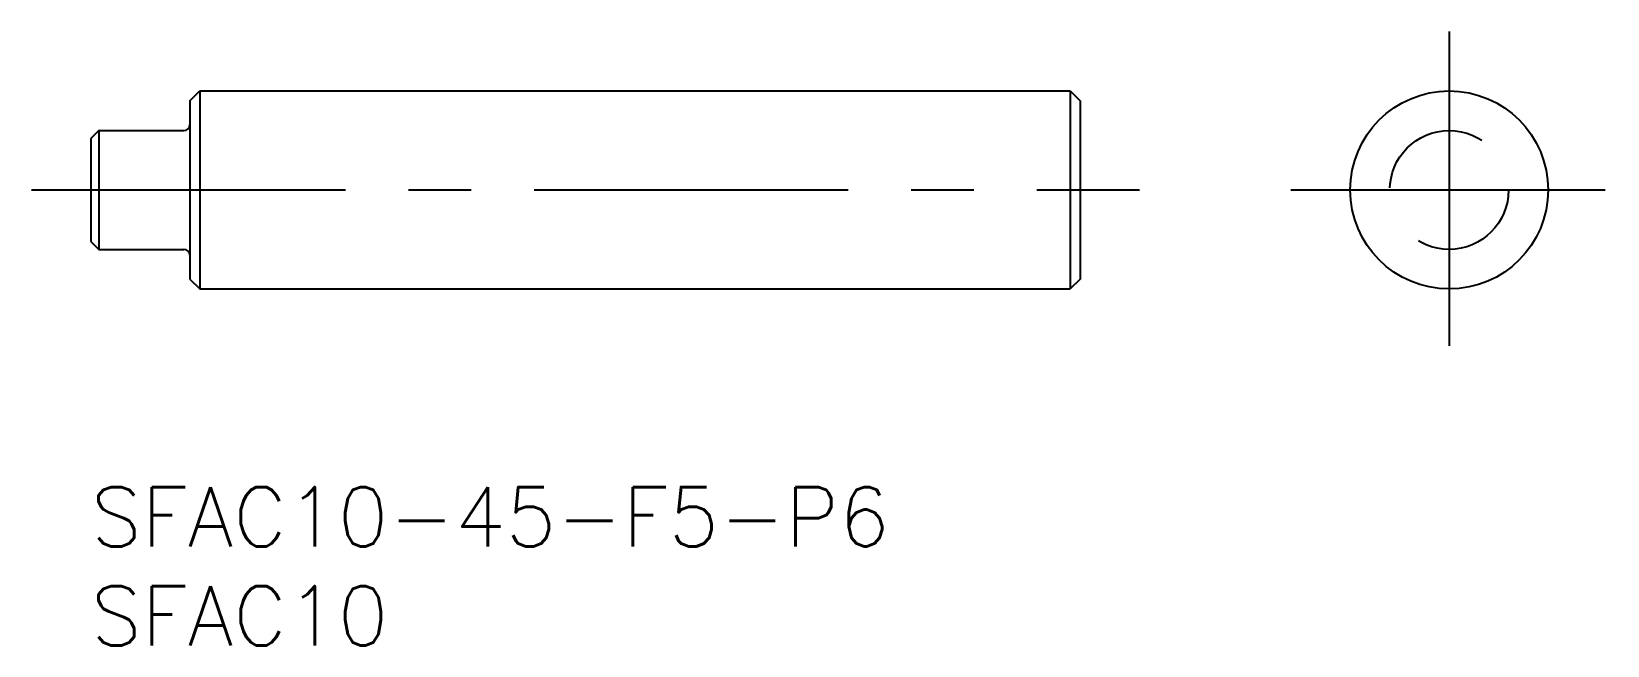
# Model space of a CAD drawing. Extents: x -3 to 76.6, y -8 to 23.
import ezdxf

# ---------------------------------------------------------------- set-up
doc = ezdxf.new("R2010")
doc.units = 0
doc.header["$LTSCALE"] = 0.5
doc.linetypes.add('CENTER', pattern=[50.8, 31.75, -6.35, 6.35, -6.35])
doc.linetypes.add('DASHED', pattern=[19.05, 12.7, -6.35])
for name, color, linetype in [('MSM_CENTER', 1, 'CENTER'), ('MSM_CONTINUOUS', 7, 'CONTINUOUS'), ('MSM_DASHED', 4, 'DASHED'), ('MSM_PART_NUMBER', 7, 'CONTINUOUS')]:
    doc.layers.add(name, color=color, linetype=linetype)
doc.styles.get("Standard").update_dxf_attribs({"font": 'txt.shx', "height": 3, "bigfont": 'bigfont.shx'})

# ---------------------------------------------------------------- blocks, each defined once
blk = doc.blocks.new('*U4')
at = {"layer": 'MSM_PART_NUMBER'}
blk.add_text('SFAC10-45-F5-P6', height=3, dxfattribs=at).set_placement((0, -3))
blk = doc.blocks.new('*U5')
at = {"layer": 'MSM_PART_NUMBER'}
blk.add_text('SFAC10', height=3, dxfattribs=at).set_placement((0, -8))

msp = doc.modelspace()

# ---------------------------------------------------------------- linework, layer by layer
at = {"layer": 'MSM_CENTER'}
for p, q in [((68.647, 23), (68.647, 7)), ((-3, 15), (53, 15)), ((60.647, 15), (76.647, 15))]:
    msp.add_line(p, q, dxfattribs=at)
at = {"layer": 'MSM_CONTINUOUS'}
for p, q in [((5, 19.5), (5.5, 20)), ((5.5, 20), (49.5, 20)), ((5.5, 20), (5.5, 10)), ((49.5, 20), (49.5, 10)), ((49.5, 20), (50, 19.5)), ((5, 19.5), (5, 10.5)), ((50, 19.5), (50, 10.5)), ((0.4, 18), (0, 17.6)), ((0, 17.6), (0, 12.4)), ((0.4, 18), (0.4, 12)), ((0.4, 18), (4.7, 18)), ((0, 12.4), (0.4, 12)), ((0.4, 12), (4.7, 12)), ((5, 10.5), (5.5, 10)), ((50, 10.5), (49.5, 10)), ((5.5, 10), (49.5, 10))]:
    msp.add_line(p, q, dxfattribs=at)
msp.add_circle((68.647, 15), 5, dxfattribs=at)
for centre, start, end in [((4.7, 18.3), 270, 0), ((4.7, 11.7), 0, 90)]:
    msp.add_arc(centre, 0.3, start, end, dxfattribs=at)
at = {"layer": 'MSM_DASHED'}
msp.add_circle((68.647, 15), 3, dxfattribs=at)

# ---------------------------------------------------------------- block references
at = {"layer": 'MSM_CONTINUOUS'}
for name in ['*U4', '*U5']:
    msp.add_blockref(name, (0, 0), dxfattribs=at)

doc.saveas('drawing.dxf')
